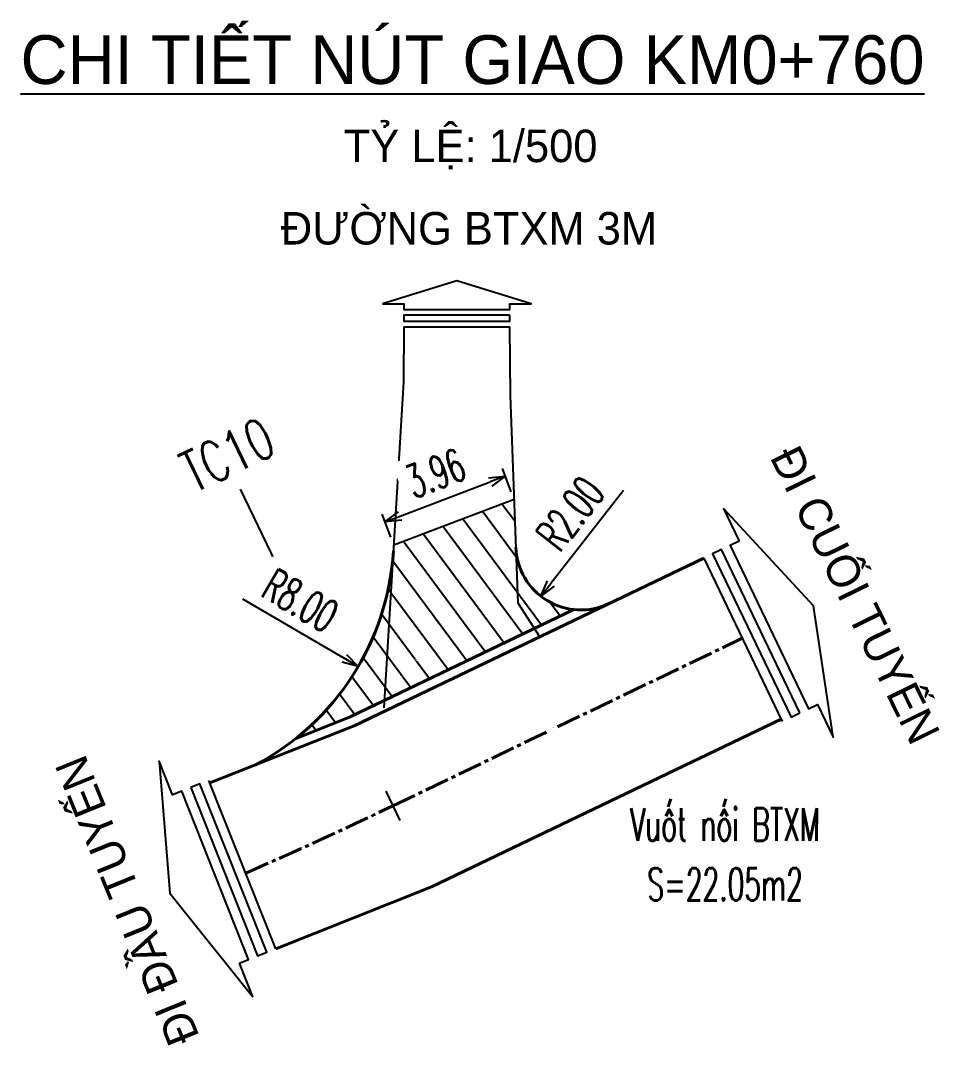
# Model space of a CAD drawing. Header units: centimetres. Extents: x 556321 to 560034, y 1839250 to 1840516.
# Drawn here: x 557006.69 to 557034.96, y 1839485.95 to 1839517.49 of the extents above; entities that cross this region are included whole.
import ezdxf
from ezdxf.enums import TextEntityAlignment as Align

# ---------------------------------------------------------------- set-up
doc = ezdxf.new("R2010")
doc.units = ezdxf.units.CM
doc.header["$MEASUREMENT"] = 0
doc.set_wipeout_variables(frame=1)
doc.linetypes.add('CENTER2', pattern=[1.125, 0.75, -0.125, 0.125, -0.125])
for name, color, linetype in [('bovia', 1, 'Continuous'), ('CAO DO AN', 6, 'Continuous'), ('CD', 6, 'Continuous'), ('Duong nhua Cu', 33, 'Continuous'), ('giaothong-leduong', 7, 'Continuous'), ('sh(bs)', 31, 'Continuous'), ('SH1', 4, 'Continuous'), ('TEN', 7, 'Continuous'), ('ThongSoTuyen_TuyenPDP', 7, 'Continuous'), ('TUYEN', 7, 'Continuous'), ('vuot', 7, 'Continuous')]:
    doc.layers.add(name, color=color, linetype=linetype)
doc.styles.add('2D', font='vnsimple.shx', dxfattribs={"width": 0.6})
doc.styles.add('Khung ten', font='VHAVANB_3.TTF')
doc.styles.get("Standard").update_dxf_attribs({"font": 'Vnsimple.shx', "width": 0.7, "height": 2})
doc.dimstyles.new('D500', dxfattribs={"dimtxt": 1, "dimasz": 0.5, "dimexe": 0.25, "dimexo": 0.25, "dimgap": 0.35, "dimtad": 1, "dimzin": 0, "dimdsep": 46, "dimtxsty": '2D', "dimblk": 'OPEN30', "dimcen": 0, "dimdle": 0.7, "dimclrd": 7, "dimclre": 7, "dimclrt": 3, "dimaunit": 1, "dimadec": 3, "dimazin": 2, "dimtfac": 0.3478260869565218, "dimtix": 1, "dimtofl": 0, "dimtmove": 0, "dimatfit": 3, "dimldrblk": 'OPEN30', "dimfxl": 0, "dimtolj": 1, "dimtzin": 0, "dimarcsym": 0})

# ---------------------------------------------------------------- blocks, each defined once
blk = doc.blocks.new('A$C50875B7A')
at = {"layer": 'giaothong-leduong', "linetype": 'Continuous'}
blk.add_line((-1.323758624494076e-06, 26.84161570714787), (12.61659001570661, 1.845183502417058), dxfattribs=at)
blk.add_lwpolyline([(3.725700207985938, 34.99500543926843), (6.249018475878984, 29.99571899836883), (4.686763526056893, 29.20719317556359), (17.30335486552212, 4.21076097083278), (18.86560981546063, 4.999286793638021), (21.38892808347009, 3.527384251356125e-07), (18.80633394536562, 20.65160618722439)], close=True, dxfattribs=at)
at = {"layer": 'giaothong-leduong'}
blk.add_lwpolyline([(15.74109991570003, 3.422235148027539), (3.124508576001972, 28.41866735299118), (1.562253626179881, 27.63014152995311), (14.17884496564511, 2.633709325222299)], close=True, dxfattribs=at)
blk = doc.blocks.new('_Open30')
at = {"color": 0, "linetype": 'ByBlock', "lineweight": -2}
for p, q in [((-1, 0.26794919), (0, 0)), ((0, 0), (-1, -0.26794919)), ((0, 0), (-1, 0))]:
    blk.add_line(p, q, dxfattribs=at)
blk = doc.blocks.new('*D145')
at = {"layer": 'Defpoints', "color": 0, "lineweight": -2, "transparency": 16777216}
for p in [(557010.1797941178, 1839501.650817686), (557017.0851115438, 1839497.611437628)]:
    blk.add_point(p, dxfattribs=at)
at = {"layer": 'Duong nhua Cu', "color": 7, "lineweight": -2, "transparency": 16777216}
blk.add_line((557013.5214745149, 1839499.696046265), (557016.6535292047, 1839497.863898881), dxfattribs=at)
at = {"layer": 'Duong nhua Cu', "color": 7, "lineweight": -2, "transparency": 16777216, "xscale": 0.5, "yscale": 0.5, "zscale": 0.5, "rotation": 329.6737916416157}
blk.add_blockref('_Open30', (557017.0851115438, 1839497.611437628), dxfattribs=at)
at = {"layer": 'Duong nhua Cu', "color": 3, "lineweight": -2, "transparency": 16777216, "insert": (557015.3008948215, 1839499.639893176), "char_height": 1, "attachment_point": 5, "rotation": 329.67379164161576, "style": '2D', "bg_fill": 3, "box_fill_scale": 1.25, "bg_fill_color": 256, "bg_fill_true_color": 13158600, "bg_fill_transparency": 0}
blk.add_mtext('\\A1;R8.00', dxfattribs=at)
blk = doc.blocks.new('*D146')
at = {"layer": 'Defpoints', "color": 0, "lineweight": -2, "transparency": 16777216}
blk.add_point((557022.7000496188, 1839499.772418892), dxfattribs=at)
at = {"layer": 'Duong nhua Cu', "color": 7, "lineweight": -2, "transparency": 16777216}
blk.add_line((557025.2397810057, 1839503.027394548), (557023.0076295446, 1839500.166620096), dxfattribs=at)
at = {"layer": 'Duong nhua Cu', "color": 7, "lineweight": -2, "transparency": 16777216, "xscale": 0.5, "yscale": 0.5, "zscale": 0.5, "rotation": 232.0364636994841}
blk.add_blockref('_Open30', (557022.7000496188, 1839499.772418892), dxfattribs=at)
at = {"layer": 'Duong nhua Cu', "color": 3, "lineweight": -2, "transparency": 16777216, "insert": (557023.6073531912, 1839502.316993798), "char_height": 1, "attachment_point": 5, "rotation": 52.03646369948414, "style": '2D', "bg_fill": 3, "box_fill_scale": 1.25, "bg_fill_color": 256, "bg_fill_true_color": 13158600, "bg_fill_transparency": 0}
blk.add_mtext('\\A1;R2.00', dxfattribs=at)
at = {"layer": 'Defpoints', "color": 0, "lineweight": -2, "transparency": 16777216}
blk.add_point((557023.9303693218, 1839501.349223708), dxfattribs=at)
blk = doc.blocks.new('*D148')
at = {"layer": 'Defpoints', "color": 0, "lineweight": -2, "transparency": 16777216}
for p in [(557021.6085388715, 1839503.465599296), (557021.877519377, 1839502.755490838), (557018.1753602743, 1839501.353157693)]:
    blk.add_point(p, dxfattribs=at)
at = {"layer": 'Duong nhua Cu', "color": 7, "lineweight": -2, "transparency": 16777216}
for p, q in [((557021.7889626031, 1839502.989280696), (557021.5199820976, 1839503.699389154)), ((557018.3739594849, 1839502.2403797), (557021.1409591552, 1839503.288485748)), ((557018.0868035003, 1839501.586947551), (557017.8178229948, 1839502.29705601))]:
    blk.add_line(p, q, dxfattribs=at)
at = {"layer": 'Duong nhua Cu', "color": 7, "lineweight": -2, "transparency": 16777216, "xscale": 0.5, "yscale": 0.5, "zscale": 0.5}
for p, rotation in [((557021.6085388715, 1839503.465599296), 20.74608231879736), ((557017.9063797687, 1839502.063266152), 200.7460823187974)]:
    blk.add_blockref('_Open30', p, dxfattribs=dict(at, rotation=rotation))
at = {"layer": 'Duong nhua Cu', "color": 3, "lineweight": -2, "transparency": 16777216, "insert": (557019.4563662885, 1839503.559318242), "char_height": 1, "attachment_point": 5, "rotation": 20.746082318797363, "style": '2D', "bg_fill": 3, "box_fill_scale": 1.25, "bg_fill_color": 256, "bg_fill_true_color": 13158600, "bg_fill_transparency": 0}
blk.add_mtext('\\A1;3.96', dxfattribs=at)

msp = doc.modelspace()

# ---------------------------------------------------------------- hatches: boundary and pattern name
at = {"layer": 'vuot'}
h = msp.add_hatch(dxfattribs=at)
h.set_pattern_fill('ANSI31', color=8, scale=4.999999999999999, angle=-98.44814996222703, style=0)
h.set_pattern_definition([(306.551850037773, (-1181959.882359274, 2655802.425978894), (0.5020739027176107, 0.3722187477947708), [])])
edge = h.paths.add_edge_path()
edge.add_line((557017.8868208157, 1839496.563791685), (557018.1753569887, 1839501.353103356))
edge.add_arc((557010.1751191041, 1839501.654659369), 8.005919200141493, 308.61357242546165, 357.84135030429644, ccw=False)
edge.add_line((557015.1713307361, 1839495.399052959), (557016.8356568192, 1839496.059414231))
edge.add_line((557016.8356568192, 1839496.059414231), (557017.8868208157, 1839496.563791685))
h.paths.add_polyline_path([(557022.4979592613, 1839498.776342979), (557021.9953343809, 1839499.550710157), (557021.8776992774, 1839502.740605294), (557018.1735182732, 1839501.305386813), (557017.8868208153, 1839496.563791685)])
edge = h.paths.add_edge_path()
edge.add_line((557022.4979592613, 1839498.776342979), (557023.7159199492, 1839499.36075408))
edge.add_arc((557023.9303693225, 1839501.349223709), 1.99999999987411, 182.1119635064009, 263.8446445202769, ccw=False)
edge.add_line((557021.9317278812, 1839501.275518969), (557021.9953343811, 1839499.550710157))
edge.add_line((557021.9953343811, 1839499.550710157), (557022.4979592613, 1839498.776342979))

# ---------------------------------------------------------------- linework, layer by layer
at = {"layer": 'CAO DO AN', "lineweight": -2}
msp.add_lwpolyline([(557018.1753602742, 1839501.353157694), (557021.8775193773, 1839502.755490838)], dxfattribs=at)
at = {"layer": 'SH1'}
for points in [[(557018.4833527101, 1839508.066673037), (557018.4785954852, 1839506.369981311), (557017.8721184921, 1839496.336225401)], [(557021.7351890482, 1839508.066673037), (557021.7598185411, 1839505.94538355), (557021.9952202134, 1839499.565598126), (557022.662777131, 1839498.537175416)]]:
    msp.add_lwpolyline(points, dxfattribs=at)
at = {"layer": 'ThongSoTuyen_TuyenPDP', "color": 1, "lineweight": -2}
msp.add_line((557014.5481565242, 1839500.815812562), (557013.4663845049, 1839503.069646916), dxfattribs=at)
at = {"layer": 'TUYEN', "color": 1, "lineweight": -2}
msp.add_line((557017.9295723602, 1839493.770750346), (557018.362281168, 1839492.869216604), dxfattribs=at)
at = {"layer": 'TUYEN', "color": 3, "linetype": 'CENTER2', "lineweight": 40}
msp.add_lwpolyline([(557013.6220822467, 1839491.254191095, 0.009564730383666762), (557018.1459267645, 1839493.319983476), (557028.8987474946, 1839498.48101076)], format="xyb", dxfattribs=at)
at = {"layer": 'TUYEN', "color": 1, "lineweight": 40}
for centre, radius, start, end in [((557010.179794118, 1839501.650817685), 7.999999999999999, 297.9241231202095, 356.5402505057813), ((557023.9303693227, 1839501.349223709), 2, 182.1119635064009, 295.6337650701872)]:
    msp.add_arc(centre, radius, start, end, dxfattribs=at)

# ---------------------------------------------------------------- block references
at = {"layer": 'CD', "extrusion": (4.240119991227864e-10, -0.5065025724371588, 0.8622384496846222), "xscale": 0.1166284086141841, "yscale": 0.1166284086141841, "zscale": 0.1166284086141841, "rotation": 63.21829238350378}
msp.add_blockref('A$C50875B7A', (557021.279578561, 1586093.172610904, -931715.567552615), dxfattribs=at)
at = {"layer": 'CD', "extrusion": (0.4707977356336908, 0.1868002890994784, 0.8622384496846222), "xscale": 0.199078331145491, "yscale": 0.199078331145491, "zscale": 0.199078331145491, "rotation": 63.21829238350378}
msp.add_blockref('A$C50875B7A', (1504393.462694774, -1031161.277178906, 606226.8079481644), dxfattribs=at)

# ---------------------------------------------------------------- texts
at = {"layer": 'sh(bs)', "color": 7, "lineweight": -2, "insert": (557013.6566058792, 1839511.596275854, -212.6213722949188), "char_height": 0.9999999999999999, "width": 13.36492190141626, "attachment_point": 1, "style": 'Khung ten'}
msp.add_mtext('\\pi1.0463;®\xadêng btxm 3m', dxfattribs=at)
at = {"layer": 'sh(bs)', "color": 7, "lineweight": -2, "insert": (557012.5592438064, 1839482.714657761, 324.8349015520105), "char_height": 0.9999999999999999, "width": 15.6354528111426, "attachment_point": 1, "rotation": 112.13480575452478, "style": 'Khung ten'}
msp.add_mtext('\\pi3.3799;®i ®Çu tuyÕn', dxfattribs=at)
at = {"layer": 'TEN', "color": 7, "style": 'Khung ten'}
for s, height, p in [('%%Uchi tiÕt nót giao km0+760', 1.5, (557020.5984445353, 1839516.286660449, -168.9239999996361)), ('tû lÖ: 1/500', 1, (557020.540692905, 1839513.631934223, -168.9239999996361))]:
    msp.add_text(s, height=height, dxfattribs=at).set_placement(p, align=Align.MIDDLE_CENTER)
at = {"layer": 'ThongSoTuyen_TuyenPDP', "color": 1, "lineweight": -2, "width": 0.7}
msp.add_text('TC10', height=1.25, rotation=25.63959112190297, dxfattribs=at).set_placement((557012.0339203712, 1839502.936718062))

# ---------------------------------------------------------------- next in the draw order: wipeouts: each hides what was drawn before it
at = {"color": 8, "linetype": 'ByBlock'}
msp.add_wipeout([(557024.6010286857, 1839489.8052896305), (557024.5266249472, 1839489.818854402), (557024.4579722274, 1839489.845252117), (557024.3892970769, 1839489.8883742446), (557024.3414165818, 1839489.9324139447), (557024.3116901452, 1839489.9686420092), (557024.2636831887, 1839490.0557034602), (557024.244480384, 1839490.1183800409), (557024.2357386643, 1839490.1840203148), (557024.2367876077, 1839490.2388829007), (557024.2367876077, 1839490.2388829007), (557024.2352461629, 1839490.211451342), (557024.2345692688, 1839493.8246457474), (557024.2347856916, 1839493.9854340034), (557024.2554330543, 1839494.0987739167), (557024.2932425668, 1839494.1797819808), (557024.3516144127, 1839494.2539310406), (557024.4000024487, 1839494.29519364), (557024.4657428929, 1839494.3338060935), (557024.5298428077, 1839494.3572197126), (557024.5298428077, 1839494.3572197126), (557024.6344265089, 1839494.3711622148), (557025.2817197342, 1839494.3713313155), (557018.4970749846, 1839497.9962496278), (557025.8200999605, 1839494.3715227789), (557032.1161781222, 1839494.373912125), (557032.2290222191, 1839494.372530581), (557032.3360679067, 1839494.3671632542), (557032.4304568842, 1839494.337069951), (557032.5454634157, 1839494.256866981), (557032.6371674511, 1839494.1145565265), (557032.6613014712, 1839494.0073055215), (557032.6627065996, 1839493.928082755), (557032.6627328388, 1839493.8276429006), (557032.6634163408, 1839490.189153167), (557032.6106171783, 1839490.0079959948), (557032.5043226033, 1839489.8872973698), (557032.5043226033, 1839489.8872973698), (557032.5043226033, 1839489.8872973698), (557032.5043226033, 1839489.8872973698), (557032.406762395, 1839489.8331813654), (557032.346881768, 1839489.815418195), (557032.2957116292, 1839489.8079184461), (557032.2560462578, 1839489.8066800311)], dxfattribs=at).translate(0, 0, 1.994000000000028).dxf.layer = 'vuot'

# ---------------------------------------------------------------- next in the draw order: linework, layer by layer
at = {"layer": 'bovia', "color": 6, "lineweight": 40, "elevation": 413.94}
msp.add_lwpolyline([(557015.1713307364, 1839495.399052959), (557016.8356568211, 1839496.059414234), (557023.7159199495, 1839499.36075408)], dxfattribs=at)
at = {"layer": 'TUYEN', "color": 1, "lineweight": 40}
for points, elevation in [([(557012.5225628294, 1839494.025339085), (557016.9560141002, 1839495.784417165), (557027.7154534436, 1839500.947092657)], 413.94), ([(557030.093794234, 1839495.990435296), (557019.3358103674, 1839490.825932545), (557014.5460535182, 1839488.925481685)], 427.4431)]:
    msp.add_lwpolyline(points, dxfattribs=dict(at, elevation=elevation))

# ---------------------------------------------------------------- next in the draw order: block references
at = {"layer": 'CD', "extrusion": (-0.4566544636033667, -0.2191153959825295, 0.8622384496846222), "xscale": 0.1990783311454909, "yscale": 0.1990783311454909, "zscale": 0.1990783311454909, "rotation": 63.21829238350378}
msp.add_blockref('A$C50875B7A', (-1417486.490118077, 1119378.856928599, -657075.2560611841), dxfattribs=at)

# ---------------------------------------------------------------- next in the draw order: texts
at = {"layer": 'sh(bs)', "color": 7, "lineweight": -2, "insert": (557029.2651637258, 1839507.281139128, 311.3318015521848), "char_height": 0.9999999999999999, "width": 15.6354528111426, "attachment_point": 1, "rotation": 296.12589127104184, "style": 'Khung ten'}
msp.add_mtext('\\pi3.0976;®i cuèi tuyÕn', dxfattribs=at)
at = {"layer": 'vuot', "color": 3, "style": '2D', "width": 0.6}
for s, p in [('Vuèt nèi BTXM', (557028.3706466116, 1839492.247548912, 0.9970000000000141)), ('S=22.05m2', (557028.3707891238, 1839490.40802809, 0.9970000000000141))]:
    msp.add_text(s, height=0.9999999999999999, rotation=359.9953327796568, dxfattribs=at).set_placement(p, align=Align.CENTER)

# ---------------------------------------------------------------- next in the draw order: dimensions: what is measured, and where the dimension line sits
at = {"layer": 'Duong nhua Cu', "lineweight": -2}
for center, mpoint, picture, middle in [((557023.9303693218, 1839501.349223708), (557022.7000496188, 1839499.772418892), '*D146', (557024.2774952381, 1839501.794107924)), ((557010.1797941178, 1839501.650817686), (557017.0851115438, 1839497.611437628), '*D145', (557014.8717106903, 1839498.9062032))]:
    dim = msp.add_radius_dim(center=center, mpoint=mpoint, dimstyle='D500', dxfattribs=at)
    dim.commit()
    dim.dimension.update_dxf_attribs({"geometry": picture, "text_midpoint": middle, "dimtype": 164})

# ---------------------------------------------------------------- next in the draw order: dimensions: what is measured, and where the dimension line sits
dim = msp.add_aligned_dim(p1=(557018.1753602742, 1839501.353157694), p2=(557021.8775193773, 1839502.755490838), distance=0.759344805976099, dimstyle='D500', dxfattribs=at)
dim.commit()
dim.dimension.update_dxf_attribs({"geometry": '*D148', "text_midpoint": (557019.4563662885, 1839503.559318242)})

doc.saveas('drawing.dxf')
